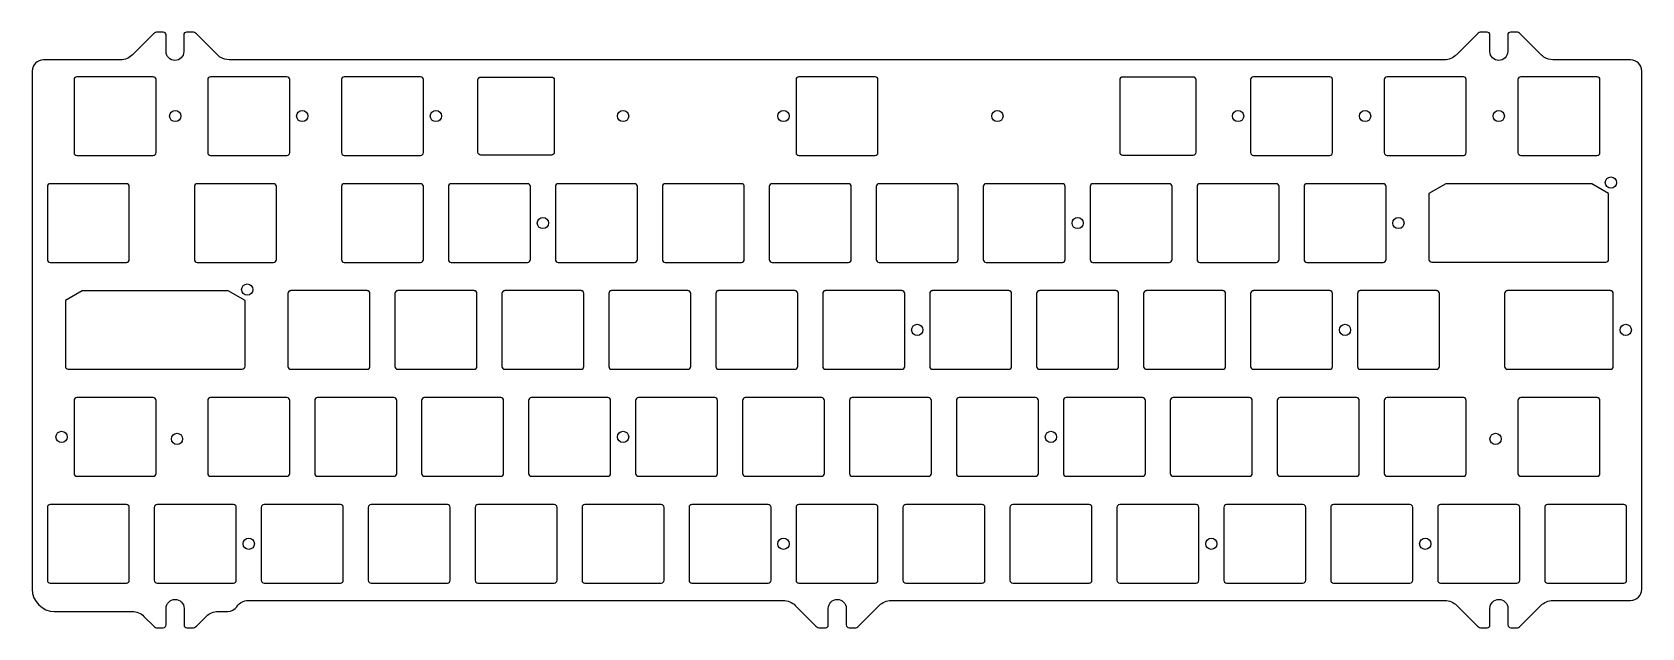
# Model space of a CAD drawing. Header units: millimetres. Extents: x 34 to 321, y -127 to -21.
import ezdxf

# ---------------------------------------------------------------- set-up
doc = ezdxf.new("R2010")
doc.units = ezdxf.units.MM
doc.header["$MEASUREMENT"] = 0
doc.layers.add('HADE Julie60 True EC split bs v1_julier2-ec plate v1_0', color=7, linetype='Continuous')

msp = doc.modelspace()

# ---------------------------------------------------------------- linework, layer by layer
at = {"layer": 'HADE Julie60 True EC split bs v1_julier2-ec plate v1_0'}
for p, q in [((55.43, -21.1), (51.69, -24.84)), ((57.17, -20.8), (56.14, -20.8)), ((57.67, -24.25), (57.67, -21.3)), ((60.82, -21.3), (60.82, -24.25)), ((62.36, -20.8), (61.32, -20.8)), ((66.87, -24.91), (63.06, -21.1)), ((291.23, -21.1), (287.49, -24.84)), ((292.97, -20.8), (291.94, -20.8)), ((293.47, -24.25), (293.47, -21.3)), ((296.63, -21.3), (296.63, -24.25)), ((298.16, -20.8), (297.13, -20.8)), ((302.68, -24.91), (298.86, -21.1)), ((49.56, -25.72), (35.82, -25.72)), ((105.67, -25.72), (68.89, -25.72)), ((248.67, -25.72), (105.67, -25.72)), ((285.36, -25.72), (248.67, -25.72)), ((318.52, -25.72), (304.69, -25.72)), ((33.82, -27.72), (33.82, -119.99)), ((320.52, -120.04), (320.52, -27.72)), ((41.28, -29.25), (41.28, -42.25)), ((41.28, -29.25), (41.28, -42.25)), ((55.38, -28.75), (41.78, -28.75)), ((55.38, -28.75), (41.78, -28.75)), ((55.88, -42.25), (55.88, -29.25)), ((55.88, -42.25), (55.88, -29.25)), ((65.09, -29.25), (65.09, -42.25)), ((65.09, -29.25), (65.09, -42.25)), ((79.19, -28.75), (65.59, -28.75)), ((79.19, -28.75), (65.59, -28.75)), ((79.69, -42.25), (79.69, -29.25)), ((79.69, -42.25), (79.69, -29.25)), ((88.91, -29.25), (88.91, -42.25)), ((88.91, -29.25), (88.91, -42.25)), ((103.01, -28.75), (89.41, -28.75)), ((103.01, -28.75), (89.41, -28.75)), ((103.51, -42.25), (103.51, -29.25)), ((103.51, -42.25), (103.51, -29.25)), ((113.22, -42.2), (113.22, -29.3)), ((113.22, -42.2), (113.22, -29.3)), ((113.72, -28.8), (126.32, -28.8)), ((113.72, -28.8), (126.32, -28.8)), ((126.82, -29.3), (126.82, -42.2)), ((126.82, -29.3), (126.82, -42.2)), ((169.87, -29.25), (169.87, -42.25)), ((169.87, -29.25), (169.87, -42.25)), ((183.97, -28.75), (170.37, -28.75)), ((183.97, -28.75), (170.37, -28.75)), ((184.47, -42.25), (184.47, -29.25)), ((184.47, -42.25), (184.47, -29.25)), ((227.53, -29.3), (227.53, -42.2)), ((227.53, -29.3), (227.53, -42.2)), ((240.63, -28.8), (228.03, -28.8)), ((240.63, -28.8), (228.03, -28.8)), ((241.13, -42.2), (241.13, -29.3)), ((241.13, -42.2), (241.13, -29.3)), ((250.83, -29.25), (250.83, -42.25)), ((250.83, -29.25), (250.83, -42.25)), ((264.93, -28.75), (251.33, -28.75)), ((264.93, -28.75), (251.33, -28.75)), ((265.43, -42.25), (265.43, -29.25)), ((265.43, -42.25), (265.43, -29.25)), ((274.64, -29.25), (274.64, -42.25)), ((274.64, -29.25), (274.64, -42.25)), ((288.74, -28.75), (275.14, -28.75)), ((288.74, -28.75), (275.14, -28.75)), ((289.24, -42.25), (289.24, -29.25)), ((289.24, -42.25), (289.24, -29.25)), ((298.46, -29.25), (298.46, -42.25)), ((298.46, -29.25), (298.46, -42.25)), ((312.56, -28.75), (298.96, -28.75)), ((312.56, -28.75), (298.96, -28.75)), ((313.06, -42.25), (313.06, -29.25)), ((313.06, -42.25), (313.06, -29.25)), ((41.78, -42.75), (55.38, -42.75)), ((41.78, -42.75), (55.38, -42.75)), ((65.59, -42.75), (79.19, -42.75)), ((65.59, -42.75), (79.19, -42.75)), ((89.41, -42.75), (103.01, -42.75)), ((89.41, -42.75), (103.01, -42.75)), ((126.32, -42.7), (113.72, -42.7)), ((126.32, -42.7), (113.72, -42.7)), ((170.37, -42.75), (183.97, -42.75)), ((170.37, -42.75), (183.97, -42.75)), ((228.03, -42.7), (240.63, -42.7)), ((228.03, -42.7), (240.63, -42.7)), ((251.33, -42.75), (264.93, -42.75)), ((251.33, -42.75), (264.93, -42.75)), ((275.14, -42.75), (288.74, -42.75)), ((275.14, -42.75), (288.74, -42.75)), ((298.96, -42.75), (312.56, -42.75)), ((298.96, -42.75), (312.56, -42.75)), ((36.52, -48.3), (36.52, -61.3)), ((50.62, -47.8), (37.02, -47.8)), ((51.12, -61.3), (51.12, -48.3)), ((62.71, -48.3), (62.71, -61.3)), ((76.81, -47.8), (63.21, -47.8)), ((77.31, -61.3), (77.31, -48.3)), ((88.91, -48.3), (88.91, -61.3)), ((103.01, -47.8), (89.41, -47.8)), ((103.51, -61.3), (103.51, -48.3)), ((107.96, -48.3), (107.96, -61.3)), ((122.06, -47.8), (108.46, -47.8)), ((122.56, -61.3), (122.56, -48.3)), ((127.01, -48.3), (127.01, -61.3)), ((141.11, -47.8), (127.51, -47.8)), ((141.61, -61.3), (141.61, -48.3)), ((146.06, -48.3), (146.06, -61.3)), ((160.16, -47.8), (146.56, -47.8)), ((160.66, -61.3), (160.66, -48.3)), ((165.11, -48.3), (165.11, -61.3)), ((179.21, -47.8), (165.61, -47.8)), ((179.71, -61.3), (179.71, -48.3)), ((184.16, -48.3), (184.16, -61.3)), ((198.26, -47.8), (184.66, -47.8)), ((198.76, -61.3), (198.76, -48.3)), ((203.21, -48.3), (203.21, -61.3)), ((217.31, -47.8), (203.71, -47.8)), ((217.81, -61.3), (217.81, -48.3)), ((222.26, -48.3), (222.26, -61.3)), ((236.36, -47.8), (222.76, -47.8)), ((236.86, -61.3), (236.86, -48.3)), ((241.31, -48.3), (241.31, -61.3)), ((255.41, -47.8), (241.81, -47.8)), ((255.91, -61.3), (255.91, -48.3)), ((260.36, -48.3), (260.36, -61.3)), ((274.46, -47.8), (260.86, -47.8)), ((274.96, -61.3), (274.96, -48.3)), ((285.61, -47.82), (282.61, -49.55)), ((311.61, -47.82), (285.61, -47.82)), ((314.61, -49.55), (311.61, -47.82)), ((282.61, -49.55), (282.61, -61.27)), ((314.61, -61.27), (314.61, -49.55)), ((37.02, -61.8), (50.62, -61.8)), ((63.21, -61.8), (76.81, -61.8)), ((89.41, -61.8), (103.01, -61.8)), ((108.46, -61.8), (122.06, -61.8)), ((127.51, -61.8), (141.11, -61.8)), ((146.56, -61.8), (160.16, -61.8)), ((165.61, -61.8), (179.21, -61.8)), ((184.66, -61.8), (198.26, -61.8)), ((203.71, -61.8), (217.31, -61.8)), ((222.76, -61.8), (236.36, -61.8)), ((241.81, -61.8), (255.41, -61.8)), ((260.86, -61.8), (274.46, -61.8)), ((283.11, -61.77), (314.11, -61.77)), ((42.73, -66.87), (39.73, -68.6)), ((39.73, -68.6), (39.73, -80.32)), ((68.73, -66.87), (42.73, -66.87)), ((71.73, -68.6), (68.73, -66.87)), ((71.73, -80.32), (71.73, -68.6)), ((79.38, -67.35), (79.38, -80.35)), ((93.48, -66.84), (79.88, -66.84)), ((93.98, -80.35), (93.98, -67.35)), ((98.43, -67.35), (98.43, -80.35)), ((112.53, -66.84), (98.93, -66.84)), ((113.03, -80.35), (113.03, -67.35)), ((117.48, -67.35), (117.48, -80.35)), ((131.58, -66.84), (117.98, -66.84)), ((132.08, -80.35), (132.08, -67.35)), ((136.53, -67.35), (136.53, -80.35)), ((150.63, -66.84), (137.03, -66.84)), ((151.13, -80.35), (151.13, -67.35)), ((155.58, -67.35), (155.58, -80.35)), ((169.68, -66.84), (156.08, -66.84)), ((170.18, -80.35), (170.18, -67.35)), ((174.63, -67.35), (174.63, -80.35)), ((188.73, -66.84), (175.13, -66.84)), ((189.23, -80.35), (189.23, -67.35)), ((193.68, -67.35), (193.68, -80.35)), ((207.78, -66.84), (194.18, -66.84)), ((208.28, -80.35), (208.28, -67.35)), ((212.73, -67.35), (212.73, -80.35)), ((226.83, -66.84), (213.23, -66.84)), ((227.33, -80.35), (227.33, -67.35)), ((231.78, -67.35), (231.78, -80.35)), ((245.88, -66.84), (232.28, -66.84)), ((246.38, -80.35), (246.38, -67.35)), ((250.83, -67.35), (250.83, -80.35)), ((264.93, -66.84), (251.33, -66.84)), ((265.43, -80.35), (265.43, -67.35)), ((269.88, -67.35), (269.88, -80.35)), ((283.98, -66.84), (270.38, -66.84)), ((284.48, -80.35), (284.48, -67.35)), ((296.08, -67.35), (296.08, -80.35)), ((314.94, -66.84), (296.58, -66.84)), ((315.44, -80.35), (315.44, -67.35)), ((40.23, -80.82), (71.23, -80.82)), ((79.88, -80.85), (93.48, -80.85)), ((98.93, -80.85), (112.53, -80.85)), ((117.98, -80.85), (131.58, -80.85)), ((137.03, -80.85), (150.63, -80.85)), ((156.08, -80.85), (169.68, -80.85)), ((175.13, -80.85), (188.73, -80.85)), ((194.18, -80.85), (207.78, -80.85)), ((213.23, -80.85), (226.83, -80.85)), ((232.28, -80.85), (245.88, -80.85)), ((251.33, -80.85), (264.93, -80.85)), ((270.38, -80.85), (283.98, -80.85)), ((296.58, -80.85), (314.94, -80.85)), ((55.38, -85.9), (41.78, -85.9)), ((79.19, -85.9), (65.59, -85.9)), ((98.24, -85.9), (84.64, -85.9)), ((117.29, -85.9), (103.69, -85.9)), ((136.34, -85.9), (122.74, -85.9)), ((155.39, -85.9), (141.79, -85.9)), ((174.44, -85.9), (160.84, -85.9)), ((193.49, -85.9), (179.89, -85.9)), ((212.54, -85.9), (198.94, -85.9)), ((231.59, -85.9), (217.99, -85.9)), ((250.64, -85.9), (237.04, -85.9)), ((269.69, -85.9), (256.09, -85.9)), ((288.74, -85.9), (275.14, -85.9)), ((312.56, -85.9), (298.96, -85.9)), ((41.28, -86.4), (41.28, -99.4)), ((55.88, -99.4), (55.88, -86.4)), ((65.09, -86.4), (65.09, -99.4)), ((79.69, -99.4), (79.69, -86.4)), ((84.14, -86.4), (84.14, -99.4)), ((98.74, -99.4), (98.74, -86.4)), ((103.19, -86.4), (103.19, -99.4)), ((117.79, -99.4), (117.79, -86.4)), ((122.24, -86.4), (122.24, -99.4)), ((136.84, -99.4), (136.84, -86.4)), ((141.29, -86.4), (141.29, -99.4)), ((155.89, -99.4), (155.89, -86.4)), ((160.34, -86.4), (160.34, -99.4)), ((174.94, -99.4), (174.94, -86.4)), ((179.39, -86.4), (179.39, -99.4)), ((193.99, -99.4), (193.99, -86.4)), ((198.44, -86.4), (198.44, -99.4)), ((213.04, -99.4), (213.04, -86.4)), ((217.49, -86.4), (217.49, -99.4)), ((232.09, -99.4), (232.09, -86.4)), ((236.54, -86.4), (236.54, -99.4)), ((251.14, -99.4), (251.14, -86.4)), ((255.59, -86.4), (255.59, -99.4)), ((270.19, -99.4), (270.19, -86.4)), ((274.64, -86.4), (274.64, -99.4)), ((289.24, -99.4), (289.24, -86.4)), ((298.46, -86.4), (298.46, -99.4)), ((298.46, -86.4), (298.46, -99.4)), ((313.06, -99.4), (313.06, -86.4)), ((41.78, -99.9), (55.38, -99.9)), ((65.59, -99.9), (79.19, -99.9)), ((84.64, -99.9), (98.24, -99.9)), ((103.69, -99.9), (117.29, -99.9)), ((122.74, -99.9), (136.34, -99.9)), ((141.79, -99.9), (155.39, -99.9)), ((160.84, -99.9), (174.44, -99.9)), ((179.89, -99.9), (193.49, -99.9)), ((198.94, -99.9), (212.54, -99.9)), ((217.99, -99.9), (231.59, -99.9)), ((237.04, -99.9), (250.64, -99.9)), ((256.09, -99.9), (269.69, -99.9)), ((275.14, -99.9), (288.74, -99.9)), ((298.96, -99.9), (312.56, -99.9)), ((36.52, -105.45), (36.52, -118.44)), ((50.62, -104.94), (37.02, -104.94)), ((51.12, -118.44), (51.12, -105.45)), ((55.57, -105.45), (55.57, -118.44)), ((69.67, -104.94), (56.07, -104.94)), ((70.17, -118.44), (70.17, -105.45)), ((74.62, -105.45), (74.62, -118.44)), ((88.72, -104.94), (75.12, -104.94)), ((89.22, -118.44), (89.22, -105.45)), ((93.67, -105.45), (93.67, -118.44)), ((107.77, -104.94), (94.17, -104.94)), ((108.27, -118.44), (108.27, -105.45)), ((112.72, -105.45), (112.72, -118.44)), ((126.82, -104.94), (113.22, -104.94)), ((127.32, -118.44), (127.32, -105.45)), ((131.77, -105.45), (131.77, -118.44)), ((145.87, -104.94), (132.27, -104.94)), ((146.37, -118.44), (146.37, -105.45)), ((150.82, -105.45), (150.82, -118.44)), ((164.92, -104.94), (151.32, -104.94)), ((165.42, -118.44), (165.42, -105.45)), ((169.87, -105.45), (169.87, -118.44)), ((183.97, -104.94), (170.37, -104.94)), ((184.47, -118.44), (184.47, -105.45)), ((188.92, -105.45), (188.92, -118.44)), ((203.02, -104.94), (189.42, -104.94)), ((203.52, -118.44), (203.52, -105.45)), ((207.97, -105.45), (207.97, -118.44)), ((222.07, -104.94), (208.47, -104.94)), ((222.57, -118.44), (222.57, -105.45)), ((227.02, -105.45), (227.02, -118.44)), ((241.12, -104.94), (227.52, -104.94)), ((241.62, -118.44), (241.62, -105.45)), ((246.07, -105.45), (246.07, -118.44)), ((260.17, -104.94), (246.57, -104.94)), ((260.67, -118.44), (260.67, -105.45)), ((265.12, -105.45), (265.12, -118.44)), ((279.22, -104.94), (265.62, -104.94)), ((279.72, -118.44), (279.72, -105.45)), ((284.17, -105.45), (284.17, -118.44)), ((298.27, -104.94), (284.67, -104.94)), ((298.77, -118.44), (298.77, -105.45)), ((303.22, -105.45), (303.22, -118.44)), ((317.32, -104.94), (303.72, -104.94)), ((317.82, -118.44), (317.82, -105.45)), ((37.02, -118.94), (50.62, -118.94)), ((56.07, -118.94), (69.67, -118.94)), ((75.12, -118.94), (88.72, -118.94)), ((94.17, -118.94), (107.77, -118.94)), ((113.22, -118.94), (126.82, -118.94)), ((132.27, -118.94), (145.87, -118.94)), ((151.32, -118.94), (164.92, -118.94)), ((170.37, -118.94), (183.97, -118.94)), ((189.42, -118.94), (203.02, -118.94)), ((208.47, -118.94), (222.07, -118.94)), ((227.52, -118.94), (241.12, -118.94)), ((246.57, -118.94), (260.17, -118.94)), ((265.62, -118.94), (279.22, -118.94)), ((284.67, -118.94), (298.27, -118.94)), ((303.72, -118.94), (317.32, -118.94)), ((72.29, -122.04), (167.61, -122.04)), ((169.73, -122.91), (173.42, -126.61)), ((181.01, -126.61), (184.7, -122.91)), ((186.82, -122.04), (285.46, -122.04)), ((287.58, -122.91), (291.28, -126.61)), ((298.86, -126.61), (302.56, -122.91)), ((304.68, -122.04), (318.52, -122.04)), ((37.82, -123.99), (51.61, -123.99)), ((53.73, -124.86), (55.48, -126.61)), ((57.67, -126.4), (57.67, -123.45)), ((60.87, -123.45), (60.87, -126.4)), ((63.06, -126.61), (64.81, -124.86)), ((66.93, -123.99), (68.64, -123.99)), ((175.62, -126.4), (175.62, -123.45)), ((178.82, -123.45), (178.82, -126.4)), ((293.47, -126.4), (293.47, -123.45)), ((296.67, -123.45), (296.67, -126.4)), ((56.18, -126.9), (57.17, -126.9)), ((61.37, -126.9), (62.36, -126.9)), ((174.13, -126.9), (175.12, -126.9)), ((179.32, -126.9), (180.3, -126.9)), ((291.98, -126.9), (292.97, -126.9)), ((297.17, -126.9), (298.16, -126.9))]:
    msp.add_line(p, q, dxfattribs=at)
for centre in [(59.3, -35.74), (59.3, -35.74), (81.92, -35.74), (81.92, -35.74), (105.73, -35.74), (105.73, -35.74), (139.07, -35.74), (139.07, -35.74), (167.64, -35.74), (167.64, -35.74), (205.74, -35.74), (205.74, -35.74), (248.61, -35.74), (248.61, -35.74), (271.23, -35.74), (271.23, -35.74), (295.04, -35.74), (295.04, -35.74), (315.01, -47.59), (124.78, -54.8), (220.03, -54.8), (277.18, -54.8), (72.13, -66.65), (191.46, -73.84), (191.46, -73.84), (267.66, -73.84), (317.66, -73.84), (39.06, -92.9), (59.62, -93.25), (59.62, -93.25), (139.07, -92.9), (215.27, -92.9), (294.47, -93.25), (294.47, -93.25), (72.39, -111.94), (167.64, -111.94), (243.84, -111.94), (281.94, -111.94)]:
    msp.add_circle(centre, 1, dxfattribs=at)
for centre, radius, start, end in [((56.14, -21.8), 1, 90, 135), ((57.17, -21.3), 0.5, 0, 90), ((61.32, -21.3), 0.5, 90, 180), ((62.36, -21.8), 1, 45, 90), ((291.94, -21.8), 1, 90, 135), ((292.97, -21.3), 0.5, 0, 90), ((297.13, -21.3), 0.5, 90, 180), ((298.16, -21.8), 1, 45, 90), ((35.82, -27.72), 2, 90, 180), ((318.52, -27.72), 2, 0, 90), ((41.78, -29.25), 0.5, 90, 180), ((41.78, -29.25), 0.5, 90, 180), ((55.38, -29.25), 0.5, 0.0001, 89.9999), ((55.38, -29.25), 0.5, 0.0001, 89.9999), ((65.59, -29.25), 0.5, 90, 180), ((65.59, -29.25), 0.5, 90, 180), ((79.19, -29.25), 0.5, 0.0001, 89.9999), ((79.19, -29.25), 0.5, 0.0001, 89.9999), ((89.41, -29.25), 0.5, 90, 180), ((89.41, -29.25), 0.5, 90, 180), ((103.01, -29.25), 0.5, 0.0001, 89.9999), ((103.01, -29.25), 0.5, 0.0001, 89.9999), ((170.37, -29.25), 0.5, 90, 180), ((170.37, -29.25), 0.5, 90, 180), ((183.97, -29.25), 0.5, 0.0001, 89.9999), ((183.97, -29.25), 0.5, 0.0001, 89.9999), ((228.03, -29.3), 0.5, 90.0001, 179.9999), ((228.03, -29.3), 0.5, 90.0001, 179.9999), ((240.63, -29.3), 0.5, 0.0001, 89.9999), ((240.63, -29.3), 0.5, 0.0001, 89.9999), ((251.33, -29.25), 0.5, 90, 180), ((251.33, -29.25), 0.5, 90, 180), ((264.93, -29.25), 0.5, 0.0001, 89.9999), ((264.93, -29.25), 0.5, 0.0001, 89.9999), ((275.14, -29.25), 0.5, 90, 180), ((275.14, -29.25), 0.5, 90, 180), ((288.74, -29.25), 0.5, 0.0001, 89.9999), ((288.74, -29.25), 0.5, 0.0001, 89.9999), ((298.96, -29.25), 0.5, 90, 180), ((298.96, -29.25), 0.5, 90, 180), ((312.56, -29.25), 0.5, 0.0001, 89.9999), ((312.56, -29.25), 0.5, 0.0001, 89.9999), ((41.78, -42.25), 0.5, 180, 270), ((41.78, -42.25), 0.5, 180, 270), ((55.38, -42.25), 0.5, 270.0001, 359.9999), ((55.38, -42.25), 0.5, 270.0001, 359.9999), ((65.59, -42.25), 0.5, 180, 270), ((65.59, -42.25), 0.5, 180, 270), ((79.19, -42.25), 0.5, 270.0001, 359.9999), ((79.19, -42.25), 0.5, 270.0001, 359.9999), ((89.41, -42.25), 0.5, 180, 270), ((89.41, -42.25), 0.5, 180, 270), ((103.01, -42.25), 0.5, 270.0001, 359.9999), ((103.01, -42.25), 0.5, 270.0001, 359.9999), ((170.37, -42.25), 0.5, 180, 270), ((170.37, -42.25), 0.5, 180, 270), ((183.97, -42.25), 0.5, 270.0001, 359.9999), ((183.97, -42.25), 0.5, 270.0001, 359.9999), ((228.03, -42.2), 0.5, 180.0001, 269.9999), ((228.03, -42.2), 0.5, 180.0001, 269.9999), ((240.63, -42.2), 0.5, 270.0001, 359.9999), ((240.63, -42.2), 0.5, 270.0001, 359.9999), ((251.33, -42.25), 0.5, 180, 270), ((251.33, -42.25), 0.5, 180, 270), ((264.93, -42.25), 0.5, 270.0001, 359.9999), ((264.93, -42.25), 0.5, 270.0001, 359.9999), ((275.14, -42.25), 0.5, 180, 270), ((275.14, -42.25), 0.5, 180, 270), ((288.74, -42.25), 0.5, 270.0001, 359.9999), ((288.74, -42.25), 0.5, 270.0001, 359.9999), ((298.96, -42.25), 0.5, 180, 270), ((298.96, -42.25), 0.5, 180, 270), ((312.56, -42.25), 0.5, 270.0001, 359.9999), ((312.56, -42.25), 0.5, 270.0001, 359.9999), ((37.02, -48.3), 0.5, 90, 180), ((50.62, -48.3), 0.5, 0.0001, 89.9999), ((63.21, -48.3), 0.5, 90, 180), ((76.81, -48.3), 0.5, 0.0001, 89.9999), ((89.41, -48.3), 0.5, 90, 180), ((103.01, -48.3), 0.5, 0.0001, 89.9999), ((108.46, -48.3), 0.5, 90, 180), ((122.06, -48.3), 0.5, 0.0001, 89.9999), ((127.51, -48.3), 0.5, 90, 180), ((141.11, -48.3), 0.5, 0.0001, 89.9999), ((146.56, -48.3), 0.5, 90, 180), ((160.16, -48.3), 0.5, 0.0001, 89.9999), ((165.61, -48.3), 0.5, 90, 180), ((179.21, -48.3), 0.5, 0.0001, 89.9999), ((184.66, -48.3), 0.5, 90, 180), ((198.26, -48.3), 0.5, 0.0001, 89.9999), ((203.71, -48.3), 0.5, 90, 180), ((217.31, -48.3), 0.5, 0.0001, 89.9999), ((222.76, -48.3), 0.5, 90, 180), ((236.36, -48.3), 0.5, 0.0001, 89.9999), ((241.81, -48.3), 0.5, 90, 180), ((255.41, -48.3), 0.5, 0.0001, 89.9999), ((260.86, -48.3), 0.5, 90, 180), ((274.46, -48.3), 0.5, 0.0001, 89.9999), ((37.02, -61.3), 0.5, 180, 270), ((50.62, -61.3), 0.5, 270.0001, 359.9999), ((63.21, -61.3), 0.5, 180, 270), ((76.81, -61.3), 0.5, 270.0001, 359.9999), ((89.41, -61.3), 0.5, 180, 270), ((103.01, -61.3), 0.5, 270.0001, 359.9999), ((108.46, -61.3), 0.5, 180, 270), ((122.06, -61.3), 0.5, 270.0001, 359.9999), ((127.51, -61.3), 0.5, 180, 270), ((141.11, -61.3), 0.5, 270.0001, 359.9999), ((146.56, -61.3), 0.5, 180, 270), ((160.16, -61.3), 0.5, 270.0001, 359.9999), ((165.61, -61.3), 0.5, 180, 270), ((179.21, -61.3), 0.5, 270.0001, 359.9999), ((184.66, -61.3), 0.5, 180, 270), ((198.26, -61.3), 0.5, 270.0001, 359.9999), ((203.71, -61.3), 0.5, 180, 270), ((217.31, -61.3), 0.5, 270.0001, 359.9999), ((222.76, -61.3), 0.5, 180, 270), ((236.36, -61.3), 0.5, 270.0001, 359.9999), ((241.81, -61.3), 0.5, 180, 270), ((255.41, -61.3), 0.5, 270.0001, 359.9999), ((260.86, -61.3), 0.5, 180, 270), ((274.46, -61.3), 0.5, 270.0001, 359.9999), ((283.11, -61.27), 0.5, 180, 270), ((314.11, -61.27), 0.5, 270.0001, 359.9999), ((79.88, -67.35), 0.5, 90, 180), ((93.48, -67.35), 0.5, 0.0001, 89.9999), ((98.93, -67.35), 0.5, 90, 180), ((112.53, -67.35), 0.5, 0.0001, 89.9999), ((117.98, -67.35), 0.5, 90, 180), ((131.58, -67.35), 0.5, 0.0001, 89.9999), ((137.03, -67.35), 0.5, 90, 180), ((150.63, -67.35), 0.5, 0.0001, 89.9999), ((156.08, -67.35), 0.5, 90, 180), ((169.68, -67.35), 0.5, 0.0001, 89.9999), ((175.13, -67.35), 0.5, 90, 180), ((188.73, -67.35), 0.5, 0.0001, 89.9999), ((194.18, -67.35), 0.5, 90, 180), ((207.78, -67.35), 0.5, 0.0001, 89.9999), ((213.23, -67.35), 0.5, 90, 180), ((226.83, -67.35), 0.5, 0.0001, 89.9999), ((232.28, -67.35), 0.5, 90, 180), ((245.88, -67.35), 0.5, 0.0001, 89.9999), ((251.33, -67.35), 0.5, 90, 180), ((264.93, -67.35), 0.5, 0.0001, 89.9999), ((270.38, -67.35), 0.5, 90, 180), ((283.98, -67.35), 0.5, 0.0001, 89.9999), ((296.58, -67.35), 0.5, 90, 180), ((314.94, -67.35), 0.5, 0.0001, 89.9999), ((40.23, -80.32), 0.5, 180, 270), ((71.23, -80.32), 0.5, 270.0001, 359.9999), ((79.88, -80.35), 0.5, 180, 270), ((93.48, -80.35), 0.5, 270.0001, 359.9999), ((98.93, -80.35), 0.5, 180, 270), ((112.53, -80.35), 0.5, 270.0001, 359.9999), ((117.98, -80.35), 0.5, 180, 270), ((131.58, -80.35), 0.5, 270.0001, 359.9999), ((137.03, -80.35), 0.5, 180, 270), ((150.63, -80.35), 0.5, 270.0001, 359.9999), ((156.08, -80.35), 0.5, 180, 270), ((169.68, -80.35), 0.5, 270.0001, 359.9999), ((175.13, -80.35), 0.5, 180, 270), ((188.73, -80.35), 0.5, 270.0001, 359.9999), ((194.18, -80.35), 0.5, 180, 270), ((207.78, -80.35), 0.5, 270.0001, 359.9999), ((213.23, -80.35), 0.5, 180, 270), ((226.83, -80.35), 0.5, 270.0001, 359.9999), ((232.28, -80.35), 0.5, 180, 270), ((245.88, -80.35), 0.5, 270.0001, 359.9999), ((251.33, -80.35), 0.5, 180, 270), ((264.93, -80.35), 0.5, 270.0001, 359.9999), ((270.38, -80.35), 0.5, 180, 270), ((283.98, -80.35), 0.5, 270.0001, 359.9999), ((296.58, -80.35), 0.5, 180, 270), ((314.94, -80.35), 0.5, 270.0001, 359.9999), ((41.78, -86.4), 0.5, 90, 180), ((55.38, -86.4), 0.5, 0.0001, 89.9999), ((65.59, -86.4), 0.5, 90, 180), ((79.19, -86.4), 0.5, 0.0001, 89.9999), ((84.64, -86.4), 0.5, 90, 180), ((98.24, -86.4), 0.5, 0.0001, 89.9999), ((103.69, -86.4), 0.5, 90, 180), ((117.29, -86.4), 0.5, 0.0001, 89.9999), ((122.74, -86.4), 0.5, 90, 180), ((136.34, -86.4), 0.5, 0.0001, 89.9999), ((141.79, -86.4), 0.5, 90, 180), ((155.39, -86.4), 0.5, 0.0001, 89.9999), ((160.84, -86.4), 0.5, 90, 180), ((174.44, -86.4), 0.5, 0.0001, 89.9999), ((179.89, -86.4), 0.5, 90, 180), ((193.49, -86.4), 0.5, 0.0001, 89.9999), ((198.94, -86.4), 0.5, 90, 180), ((212.54, -86.4), 0.5, 0.0001, 89.9999), ((217.99, -86.4), 0.5, 90, 180), ((231.59, -86.4), 0.5, 0.0001, 89.9999), ((237.04, -86.4), 0.5, 90, 180), ((250.64, -86.4), 0.5, 0.0001, 89.9999), ((256.09, -86.4), 0.5, 90, 180), ((269.69, -86.4), 0.5, 0.0001, 89.9999), ((275.14, -86.4), 0.5, 90, 180), ((288.74, -86.4), 0.5, 0.0001, 89.9999), ((298.96, -86.4), 0.5, 90.0001, 179.9999), ((312.56, -86.4), 0.5, 0, 90), ((41.78, -99.4), 0.5, 180, 270), ((55.38, -99.4), 0.5, 270.0001, 359.9999), ((65.59, -99.4), 0.5, 180, 270), ((79.19, -99.4), 0.5, 270.0001, 359.9999), ((84.64, -99.4), 0.5, 180, 270), ((98.24, -99.4), 0.5, 270.0001, 359.9999), ((103.69, -99.4), 0.5, 180, 270), ((117.29, -99.4), 0.5, 270.0001, 359.9999), ((122.74, -99.4), 0.5, 180, 270), ((136.34, -99.4), 0.5, 270.0001, 359.9999), ((141.79, -99.4), 0.5, 180, 270), ((155.39, -99.4), 0.5, 270.0001, 359.9999), ((160.84, -99.4), 0.5, 180, 270), ((174.44, -99.4), 0.5, 270.0001, 359.9999), ((179.89, -99.4), 0.5, 180, 270), ((193.49, -99.4), 0.5, 270.0001, 359.9999), ((198.94, -99.4), 0.5, 180, 270), ((212.54, -99.4), 0.5, 270.0001, 359.9999), ((217.99, -99.4), 0.5, 180, 270), ((231.59, -99.4), 0.5, 270.0001, 359.9999), ((237.04, -99.4), 0.5, 180, 270), ((250.64, -99.4), 0.5, 270.0001, 359.9999), ((256.09, -99.4), 0.5, 180, 270), ((269.69, -99.4), 0.5, 270.0001, 359.9999), ((275.14, -99.4), 0.5, 180, 270), ((288.74, -99.4), 0.5, 270.0001, 359.9999), ((298.96, -99.4), 0.5, 180.0001, 269.9999), ((312.56, -99.4), 0.5, 270, 0), ((37.02, -105.45), 0.5, 90, 180), ((50.62, -105.45), 0.5, 0.0001, 89.9999), ((56.07, -105.45), 0.5, 90, 180), ((69.67, -105.45), 0.5, 0.0001, 89.9999), ((75.12, -105.45), 0.5, 90, 180), ((88.72, -105.45), 0.5, 0.0001, 89.9999), ((94.17, -105.45), 0.5, 90, 180), ((107.77, -105.45), 0.5, 0.0001, 89.9999), ((113.22, -105.45), 0.5, 90, 180), ((126.82, -105.45), 0.5, 0.0001, 89.9999), ((132.27, -105.45), 0.5, 90, 180), ((145.87, -105.45), 0.5, 0.0001, 89.9999), ((151.32, -105.45), 0.5, 90, 180), ((164.92, -105.45), 0.5, 0.0001, 89.9999), ((170.37, -105.45), 0.5, 90, 180), ((183.97, -105.45), 0.5, 0.0001, 89.9999), ((189.42, -105.45), 0.5, 90, 180), ((203.02, -105.45), 0.5, 0.0001, 89.9999), ((208.47, -105.45), 0.5, 90, 180), ((222.07, -105.45), 0.5, 0.0001, 89.9999), ((227.52, -105.45), 0.5, 90, 180), ((241.12, -105.45), 0.5, 0.0001, 89.9999), ((246.57, -105.45), 0.5, 90, 180), ((260.17, -105.45), 0.5, 0.0001, 89.9999), ((265.62, -105.45), 0.5, 90, 180), ((279.22, -105.45), 0.5, 0.0001, 89.9999), ((284.67, -105.45), 0.5, 90, 180), ((298.27, -105.45), 0.5, 0.0001, 89.9999), ((303.72, -105.45), 0.5, 90, 180), ((317.32, -105.45), 0.5, 0.0001, 89.9999), ((37.82, -119.99), 4, 180, 270), ((37.02, -118.44), 0.5, 180, 270), ((50.62, -118.44), 0.5, 270.0001, 359.9999), ((56.07, -118.44), 0.5, 180, 270), ((69.67, -118.44), 0.5, 270.0001, 359.9999), ((75.12, -118.44), 0.5, 180, 270), ((88.72, -118.44), 0.5, 270.0001, 359.9999), ((94.17, -118.44), 0.5, 180, 270), ((107.77, -118.44), 0.5, 270.0001, 359.9999), ((113.22, -118.44), 0.5, 180, 270), ((126.82, -118.44), 0.5, 270.0001, 359.9999), ((132.27, -118.44), 0.5, 180, 270), ((145.87, -118.44), 0.5, 270.0001, 359.9999), ((151.32, -118.44), 0.5, 180, 270), ((164.92, -118.44), 0.5, 270.0001, 359.9999), ((170.37, -118.44), 0.5, 180, 270), ((183.97, -118.44), 0.5, 270.0001, 359.9999), ((189.42, -118.44), 0.5, 180, 270), ((203.02, -118.44), 0.5, 270.0001, 359.9999), ((208.47, -118.44), 0.5, 180, 270), ((222.07, -118.44), 0.5, 270.0001, 359.9999), ((227.52, -118.44), 0.5, 180, 270), ((241.12, -118.44), 0.5, 270.0001, 359.9999), ((246.57, -118.44), 0.5, 180, 270), ((260.17, -118.44), 0.5, 270.0001, 359.9999), ((265.62, -118.44), 0.5, 180, 270), ((279.22, -118.44), 0.5, 270.0001, 359.9999), ((284.67, -118.44), 0.5, 180, 270), ((298.27, -118.44), 0.5, 270.0001, 359.9999), ((303.72, -118.44), 0.5, 180, 270), ((317.32, -118.44), 0.5, 270.0001, 359.9999), ((318.52, -120.04), 2, 270, 0), ((68.64, -121.99), 2, 270, 326.1635), ((56.18, -125.9), 1, 225, 270), ((57.17, -126.4), 0.5, 270, 0), ((61.37, -126.4), 0.5, 180, 270), ((62.36, -125.9), 1, 270, 315), ((174.13, -125.9), 1, 225, 270), ((175.12, -126.4), 0.5, 270, 360), ((179.32, -126.4), 0.5, 180, 270), ((180.3, -125.9), 1, 270, 315), ((291.98, -125.9), 1, 225, 270), ((292.97, -126.4), 0.5, 270, 360), ((297.17, -126.4), 0.5, 180, 270), ((298.16, -125.9), 1, 270, 315)]:
    msp.add_arc(centre, radius, start, end, dxfattribs=at)
at = {"layer": 'HADE Julie60 True EC split bs v1_julier2-ec plate v1_0', "extrusion": (0, 0, -1)}
for centre, radius, start, end in [((-49.56, -22.72), 3, 225, 270), ((-59.27, -24.25), 1.6, 270.804, 360), ((-59.22, -24.25), 1.6, 180, 269.196), ((-69, -22.79), 3, 301.9793, 315), ((-68.89, -22.72), 3, 270, 299.5161), ((-285.36, -22.72), 3, 225, 270), ((-295.07, -24.25), 1.6, 270.804, 0), ((-295.03, -24.25), 1.6, 180, 269.196), ((-304.8, -22.79), 3, 301.9793, 315), ((-304.69, -22.72), 3, 270, 299.5161), ((-113.72, -29.3), 0.5, 360, 90), ((-113.72, -29.3), 0.5, 360, 90), ((-126.32, -29.3), 0.5, 90, 180), ((-126.32, -29.3), 0.5, 90, 180), ((-113.72, -42.2), 0.5, 270, 0), ((-113.72, -42.2), 0.5, 270, 0), ((-126.32, -42.2), 0.5, 180, 270), ((-126.32, -42.2), 0.5, 180, 270), ((-59.27, -123.45), 1.6, 0, 180), ((-72.29, -124.44), 2.4, 33.8365, 90), ((-167.61, -125.04), 3, 90, 135), ((-177.22, -123.45), 1.6, 0, 180), ((-186.82, -125.04), 3, 45, 90), ((-285.46, -125.04), 3, 90, 135), ((-295.07, -123.45), 1.6, 360, 180), ((-304.68, -125.04), 3, 45, 90), ((-51.61, -126.99), 3, 90, 135), ((-66.93, -126.99), 3, 45, 90)]:
    msp.add_arc(centre, radius, start, end, dxfattribs=at)

doc.saveas('drawing.dxf')
